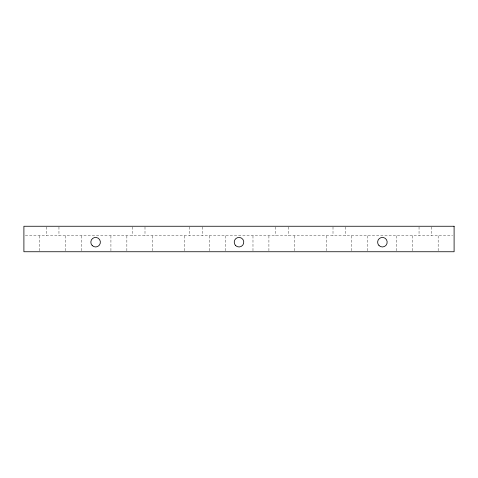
<?xml version="1.0" encoding="UTF-8"?>
<svg xmlns="http://www.w3.org/2000/svg" width="478" height="478" viewBox="0 0 478 478"><rect width="100%" height="100%" fill="white"/><g stroke="black" fill="none" stroke-linecap="round" stroke-linejoin="round"><path stroke-width="0.36" stroke-dasharray="2.39 1.79" d="M25.346 235.815L452.654 235.815M438.165 235.815L438.165 251.022M431.795 226.99L431.795 235.815M419.045 226.99L419.045 235.815M412.675 235.815L412.675 251.745M396.74 235.815L396.74 251.022M367.702 235.815L367.702 251.745M351.766 235.815L351.766 251.745M345.755 226.99L345.755 235.815M333.005 226.99L333.005 235.815M326.271 235.815L326.271 251.745M294.406 235.815L294.406 251.022M288.395 226.99L288.395 235.815M275.645 226.99L275.645 235.815M268.911 235.815L268.911 251.022M252.982 235.815L252.982 251.022M225.646 235.815L225.646 251.745M209.717 235.815L209.717 251.745M202.355 226.99L202.355 235.815M189.605 226.99L189.605 235.815M184.221 235.815L184.221 251.745M152.357 235.815L152.357 251.022M144.995 226.99L144.995 235.815M132.245 226.99L132.245 235.815M126.861 235.815L126.861 251.745M110.926 235.815L110.926 251.022M81.2 235.815L81.2 251.022M65.265 235.815L65.265 251.745M58.955 226.99L58.955 235.815M46.205 226.99L46.205 235.815M39.776 235.815L39.776 251.022"/><path stroke-width="0.72" d="M454.1 226.255L23.9 226.255L23.9 251.745L454.1 251.745L454.1 226.255M379.018 245.567A4.78 4.78 0 0 0 387.019 243.422A4.78 4.78 0 0 0 381.163 237.572A4.78 4.78 0 0 0 379.018 245.567M235.618 245.567A4.78 4.78 0 0 0 243.619 243.422A4.78 4.78 0 0 0 237.763 237.572A4.78 4.78 0 0 0 235.618 245.567M92.218 245.567A4.78 4.78 0 0 0 100.219 243.422A4.78 4.78 0 0 0 94.363 237.572A4.78 4.78 0 0 0 92.218 245.567"/></g></svg>
